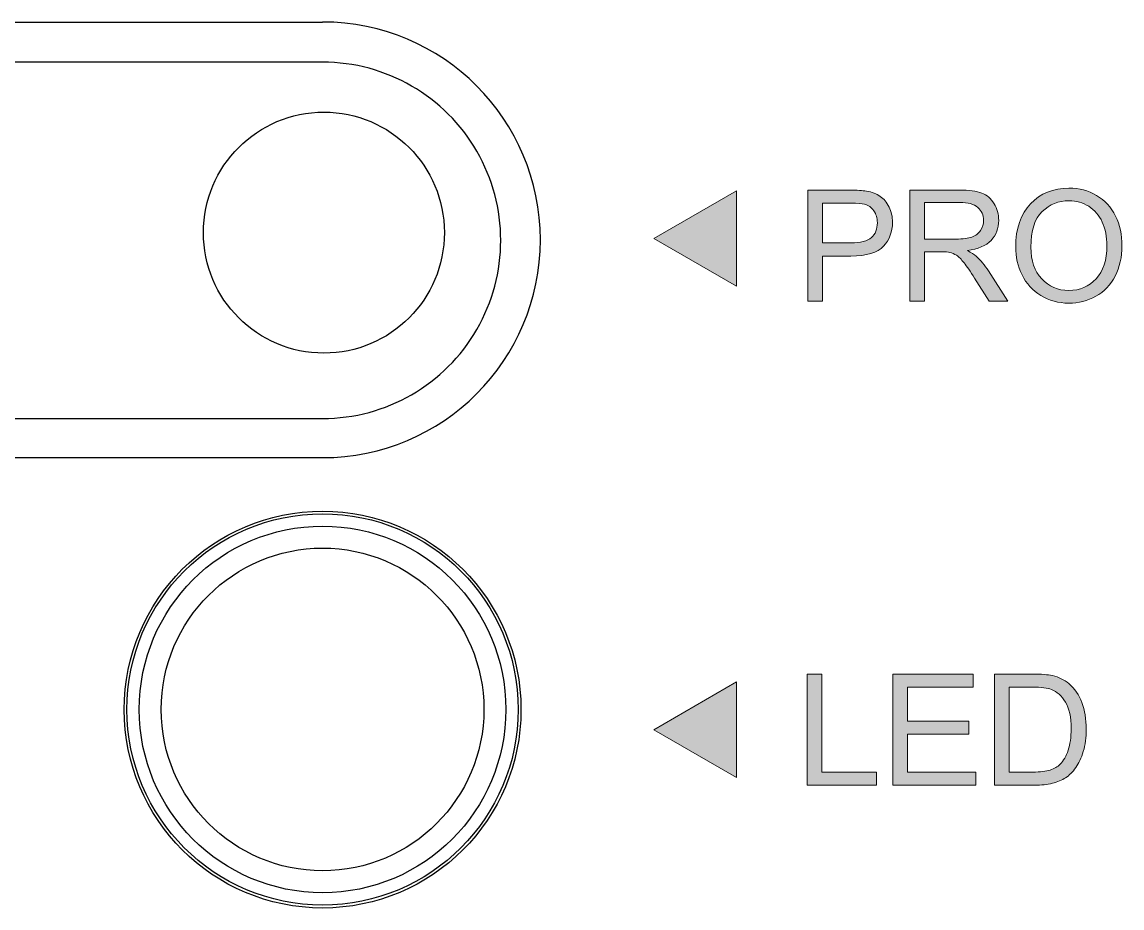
# Model space of a CAD drawing. Header units: millimetres. Extents: x -559267 to 14075, y 0 to 209897.
# Drawn here: x 901.8 to 907.36, y 143.15 to 147.62 of the extents above; entities that cross this region are included whole.
import ezdxf
from ezdxf.enums import TextEntityAlignment as Align

# ---------------------------------------------------------------- set-up
doc = ezdxf.new("R2010")
doc.units = ezdxf.units.MM
doc.layers.add('Enclosure', color=7, linetype='Continuous')
doc.layers.add('Serigraph', color=7, linetype='Continuous')
doc.layers.add('Таблицы', color=7, linetype='Continuous', lineweight=13)
doc.styles.get("Standard").update_dxf_attribs({"font": 'arial.ttf'})
doc.styles.add('Unecom', font='GOST2304A_0.ttf', dxfattribs={"height": 2.5})

# ---------------------------------------------------------------- blocks, each defined once
blk = doc.blocks.new('Dali Draiver1')
at = {"layer": 'Serigraph'}
h = blk.add_hatch(color=256, dxfattribs=at)
h.dxf.hatch_style = 2
edge = h.paths.add_edge_path()
edge.add_spline(control_points=[(-27.969, 36.413), (-27.969, 36.665), (-27.901, 36.862), (-27.766, 37.004), (-27.631, 37.146), (-27.457, 37.217), (-27.243, 37.217), (-27.103, 37.217), (-26.977, 37.184), (-26.865, 37.117), (-26.753, 37.05), (-26.667, 36.957), (-26.608, 36.837), (-26.549, 36.718), (-26.52, 36.582), (-26.52, 36.431), (-26.52, 36.277), (-26.551, 36.14), (-26.613, 36.018), (-26.675, 35.897), (-26.763, 35.805), (-26.876, 35.743), (-26.99, 35.681), (-27.113, 35.649), (-27.244, 35.649), (-27.387, 35.649), (-27.514, 35.684), (-27.627, 35.753), (-27.739, 35.822), (-27.824, 35.916), (-27.882, 36.035), (-27.94, 36.154), (-27.969, 36.28), (-27.969, 36.413)], knot_values=[0, 0, 0, 0, 1, 1, 1, 2, 2, 2, 3, 3, 3, 4, 4, 4, 5, 5, 5, 6, 6, 6, 7, 7, 7, 8, 8, 8, 9, 9, 9, 10, 10, 10, 11, 11, 11, 11], degree=3, periodic=0)
edge = h.paths.add_edge_path()
edge.add_spline(control_points=[(-27.762, 36.41), (-27.762, 36.228), (-27.713, 36.084), (-27.615, 35.979), (-27.517, 35.874), (-27.393, 35.821), (-27.245, 35.821), (-27.094, 35.821), (-26.97, 35.874), (-26.873, 35.98), (-26.775, 36.086), (-26.726, 36.237), (-26.726, 36.432), (-26.726, 36.555), (-26.747, 36.663), (-26.789, 36.755), (-26.831, 36.847), (-26.892, 36.918), (-26.972, 36.969), (-27.052, 37.019), (-27.142, 37.045), (-27.242, 37.045), (-27.384, 37.045), (-27.506, 36.996), (-27.609, 36.898), (-27.711, 36.801), (-27.762, 36.638), (-27.762, 36.41)], knot_values=[0, 0, 0, 0, 1, 1, 1, 2, 2, 2, 3, 3, 3, 4, 4, 4, 5, 5, 5, 6, 6, 6, 7, 7, 7, 8, 8, 8, 9, 9, 9, 9], degree=3, periodic=0)
for points in [[(-31.775, 35.879), (-32.904, 36.531), (-31.775, 37.182)], [(-31.775, 29.18), (-32.904, 29.831), (-31.775, 30.483)]]:
    blk.add_hatch(color=256, dxfattribs=at).paths.add_polyline_path(points)
h = blk.add_hatch(color=256, dxfattribs=at)
h.dxf.hatch_style = 2
edge = h.paths.add_edge_path()
edge.add_spline(control_points=[(-30.806, 35.675), (-30.806, 35.675), (-30.806, 37.19), (-30.806, 37.19), (-30.806, 37.19), (-30.234, 37.19), (-30.234, 37.19), (-30.134, 37.19), (-30.057, 37.186), (-30.004, 37.176), (-29.929, 37.164), (-29.867, 37.14), (-29.817, 37.105), (-29.766, 37.07), (-29.726, 37.022), (-29.695, 36.959), (-29.665, 36.896), (-29.649, 36.827), (-29.649, 36.752), (-29.649, 36.623), (-29.69, 36.514), (-29.772, 36.425), (-29.854, 36.336), (-30.002, 36.291), (-30.217, 36.291), (-30.217, 36.291), (-30.605, 36.291), (-30.605, 36.291), (-30.605, 36.291), (-30.605, 35.675), (-30.605, 35.675), (-30.605, 35.675), (-30.806, 35.675), (-30.806, 35.675)], knot_values=[0, 0, 0, 0, 1, 1, 1, 2, 2, 2, 3, 3, 3, 4, 4, 4, 5, 5, 5, 6, 6, 6, 7, 7, 7, 8, 8, 8, 9, 9, 9, 10, 10, 10, 11, 11, 11, 11], degree=3, periodic=0)
edge = h.paths.add_edge_path()
edge.add_spline(control_points=[(-30.605, 36.47), (-30.605, 36.47), (-30.214, 36.47), (-30.214, 36.47), (-30.084, 36.47), (-29.992, 36.494), (-29.938, 36.542), (-29.883, 36.591), (-29.856, 36.658), (-29.856, 36.746), (-29.856, 36.809), (-29.872, 36.864), (-29.904, 36.909), (-29.936, 36.954), (-29.978, 36.984), (-30.031, 36.998), (-30.064, 37.007), (-30.127, 37.012), (-30.218, 37.012), (-30.218, 37.012), (-30.605, 37.012), (-30.605, 37.012), (-30.605, 37.012), (-30.605, 36.47), (-30.605, 36.47)], knot_values=[0, 0, 0, 0, 1, 1, 1, 2, 2, 2, 3, 3, 3, 4, 4, 4, 5, 5, 5, 6, 6, 6, 7, 7, 7, 8, 8, 8, 8], degree=3, periodic=0)
h = blk.add_hatch(color=256, dxfattribs=at)
h.dxf.hatch_style = 2
edge = h.paths.add_edge_path()
edge.add_spline(control_points=[(-29.412, 35.675), (-29.412, 35.675), (-29.412, 37.19), (-29.412, 37.19), (-29.412, 37.19), (-28.74, 37.19), (-28.74, 37.19), (-28.605, 37.19), (-28.503, 37.177), (-28.432, 37.15), (-28.362, 37.122), (-28.306, 37.074), (-28.264, 37.005), (-28.222, 36.937), (-28.201, 36.86), (-28.201, 36.777), (-28.201, 36.67), (-28.236, 36.579), (-28.305, 36.505), (-28.375, 36.431), (-28.482, 36.385), (-28.628, 36.365), (-28.575, 36.339), (-28.534, 36.314), (-28.507, 36.289), (-28.448, 36.235), (-28.393, 36.168), (-28.34, 36.088), (-28.34, 36.088), (-28.077, 35.675), (-28.077, 35.675), (-28.077, 35.675), (-28.329, 35.675), (-28.329, 35.675), (-28.329, 35.675), (-28.529, 35.99), (-28.529, 35.99), (-28.588, 36.081), (-28.636, 36.151), (-28.674, 36.199), (-28.712, 36.247), (-28.746, 36.281), (-28.776, 36.301), (-28.806, 36.32), (-28.836, 36.333), (-28.867, 36.341), (-28.89, 36.346), (-28.927, 36.348), (-28.979, 36.348), (-28.979, 36.348), (-29.212, 36.348), (-29.212, 36.348), (-29.212, 36.348), (-29.212, 35.675), (-29.212, 35.675), (-29.212, 35.675), (-29.412, 35.675), (-29.412, 35.675)], knot_values=[0, 0, 0, 0, 1, 1, 1, 2, 2, 2, 3, 3, 3, 4, 4, 4, 5, 5, 5, 6, 6, 6, 7, 7, 7, 8, 8, 8, 9, 9, 9, 10, 10, 10, 11, 11, 11, 12, 12, 12, 13, 13, 13, 14, 14, 14, 15, 15, 15, 16, 16, 16, 17, 17, 17, 18, 18, 18, 19, 19, 19, 19], degree=3, periodic=0)
edge = h.paths.add_edge_path()
edge.add_spline(control_points=[(-29.212, 36.522), (-29.212, 36.522), (-28.781, 36.522), (-28.781, 36.522), (-28.689, 36.522), (-28.617, 36.531), (-28.566, 36.55), (-28.514, 36.569), (-28.475, 36.599), (-28.448, 36.641), (-28.421, 36.683), (-28.408, 36.728), (-28.408, 36.777), (-28.408, 36.849), (-28.434, 36.908), (-28.486, 36.954), (-28.538, 37), (-28.62, 37.023), (-28.732, 37.023), (-28.732, 37.023), (-29.212, 37.023), (-29.212, 37.023), (-29.212, 37.023), (-29.212, 36.522), (-29.212, 36.522)], knot_values=[0, 0, 0, 0, 1, 1, 1, 2, 2, 2, 3, 3, 3, 4, 4, 4, 5, 5, 5, 6, 6, 6, 7, 7, 7, 8, 8, 8, 8], degree=3, periodic=0)
h = blk.add_hatch(color=256, dxfattribs=at)
h.dxf.hatch_style = 2
h.paths.add_polyline_path([(-30.814, 29.075), (-30.814, 30.59), (-30.614, 30.59), (-30.614, 29.254), (-29.868, 29.254), (-29.868, 29.075)])
h = blk.add_hatch(color=256, dxfattribs=at)
h.dxf.hatch_style = 2
h.paths.add_polyline_path([(-29.646, 29.075), (-29.646, 30.59), (-28.55, 30.59), (-28.55, 30.412), (-29.445, 30.412), (-29.445, 29.947), (-28.607, 29.947), (-28.607, 29.77), (-29.445, 29.77), (-29.445, 29.254), (-28.515, 29.254), (-28.515, 29.075)])
h = blk.add_hatch(color=256, dxfattribs=at)
h.dxf.hatch_style = 2
edge = h.paths.add_edge_path()
edge.add_spline(control_points=[(-28.259, 29.075), (-28.259, 29.075), (-28.259, 30.59), (-28.259, 30.59), (-28.259, 30.59), (-27.737, 30.59), (-27.737, 30.59), (-27.62, 30.59), (-27.53, 30.583), (-27.468, 30.569), (-27.381, 30.549), (-27.307, 30.512), (-27.245, 30.46), (-27.166, 30.393), (-27.106, 30.306), (-27.066, 30.201), (-27.027, 30.096), (-27.007, 29.976), (-27.007, 29.841), (-27.007, 29.726), (-27.02, 29.624), (-27.047, 29.535), (-27.074, 29.446), (-27.108, 29.373), (-27.15, 29.314), (-27.192, 29.256), (-27.238, 29.21), (-27.288, 29.177), (-27.338, 29.144), (-27.399, 29.118), (-27.469, 29.101), (-27.54, 29.084), (-27.621, 29.075), (-27.713, 29.075), (-27.713, 29.075), (-28.259, 29.075), (-28.259, 29.075)], knot_values=[0, 0, 0, 0, 1, 1, 1, 2, 2, 2, 3, 3, 3, 4, 4, 4, 5, 5, 5, 6, 6, 6, 7, 7, 7, 8, 8, 8, 9, 9, 9, 10, 10, 10, 11, 11, 11, 12, 12, 12, 12], degree=3, periodic=0)
edge = h.paths.add_edge_path()
edge.add_spline(control_points=[(-28.059, 29.254), (-28.059, 29.254), (-27.735, 29.254), (-27.735, 29.254), (-27.635, 29.254), (-27.557, 29.263), (-27.5, 29.282), (-27.443, 29.3), (-27.398, 29.327), (-27.364, 29.36), (-27.317, 29.408), (-27.28, 29.472), (-27.253, 29.552), (-27.227, 29.632), (-27.213, 29.73), (-27.213, 29.844), (-27.213, 30.003), (-27.239, 30.124), (-27.291, 30.209), (-27.343, 30.295), (-27.407, 30.352), (-27.481, 30.38), (-27.535, 30.401), (-27.621, 30.412), (-27.741, 30.412), (-27.741, 30.412), (-28.059, 30.412), (-28.059, 30.412), (-28.059, 30.412), (-28.059, 29.254), (-28.059, 29.254)], knot_values=[0, 0, 0, 0, 1, 1, 1, 2, 2, 2, 3, 3, 3, 4, 4, 4, 5, 5, 5, 6, 6, 6, 7, 7, 7, 8, 8, 8, 9, 9, 9, 10, 10, 10, 10], degree=3, periodic=0)
at = {"layer": 'Enclosure', "color": 7, "linetype": 'Continuous'}
for p, q in [((-46.046, 39.482), (-37.422, 39.482)), ((-37.422, 38.935), (-46.045, 38.935)), ((-46.039, 34.075), (-37.422, 34.075)), ((-37.422, 33.541), (-46.038, 33.541))]:
    blk.add_line(p, q, dxfattribs=at)
for centre, radius in [((-37.404, 36.61), 1.643), ((-37.422, 30.106), 2.706), ((-37.422, 30.108), 2.668), ((-37.422, 30.108), 2.5), ((-37.422, 30.108), 2.2)]:
    blk.add_circle(centre, radius, dxfattribs=at)
for centre, radius, start, end in [((-37.422, 36.512), 2.97, 270.0068, 89.9932), ((-37.422, 36.505), 2.43, 269.9945, 90.0055)]:
    blk.add_arc(centre, radius, start, end, dxfattribs=at)
at = {"layer": 'Serigraph', "lineweight": 0}
for p, q in [((-32.904, 36.531), (-31.775, 37.182)), ((-31.775, 37.182), (-31.775, 35.879)), ((-31.775, 35.879), (-32.904, 36.531)), ((-32.904, 29.831), (-31.775, 30.483)), ((-31.775, 30.483), (-31.775, 29.18)), ((-30.814, 29.075), (-30.814, 30.59)), ((-30.814, 30.59), (-30.614, 30.59)), ((-30.614, 30.59), (-30.614, 29.254)), ((-29.646, 29.075), (-29.646, 30.59)), ((-29.646, 30.59), (-28.55, 30.59)), ((-28.55, 30.59), (-28.55, 30.412)), ((-28.55, 30.412), (-29.445, 30.412)), ((-29.445, 30.412), (-29.445, 29.947)), ((-29.445, 29.947), (-28.607, 29.947)), ((-28.607, 29.947), (-28.607, 29.77)), ((-31.775, 29.18), (-32.904, 29.831)), ((-28.607, 29.77), (-29.445, 29.77)), ((-29.445, 29.77), (-29.445, 29.254)), ((-30.614, 29.254), (-29.868, 29.254)), ((-29.868, 29.254), (-29.868, 29.075)), ((-29.445, 29.254), (-28.515, 29.254)), ((-28.515, 29.254), (-28.515, 29.075)), ((-29.868, 29.075), (-30.814, 29.075)), ((-28.515, 29.075), (-29.646, 29.075))]:
    blk.add_line(p, q, dxfattribs=at)
for points, knots in [([(-27.969, 36.413), (-27.969, 36.665), (-27.901, 36.862), (-27.766, 37.004), (-27.631, 37.146), (-27.457, 37.217), (-27.243, 37.217), (-27.103, 37.217), (-26.977, 37.184), (-26.865, 37.117)], [0, 0, 0, 0, 1, 1, 1, 2, 2, 2, 3, 3, 3, 3]), ([(-29.938, 36.542), (-29.883, 36.591), (-29.856, 36.658), (-29.856, 36.746), (-29.856, 36.809), (-29.872, 36.864), (-29.904, 36.909)], [2, 2, 2, 2, 3, 3, 3, 4, 4, 4, 4]), ([(-29.695, 36.959), (-29.665, 36.896), (-29.649, 36.827), (-29.649, 36.752), (-29.649, 36.623), (-29.69, 36.514), (-29.772, 36.425)], [5, 5, 5, 5, 6, 6, 6, 7, 7, 7, 7]), ([(-28.448, 36.641), (-28.421, 36.683), (-28.408, 36.728), (-28.408, 36.777), (-28.408, 36.849), (-28.434, 36.908), (-28.486, 36.954)], [3, 3, 3, 3, 4, 4, 4, 5, 5, 5, 5]), ([(-28.264, 37.005), (-28.222, 36.937), (-28.201, 36.86), (-28.201, 36.777), (-28.201, 36.67), (-28.236, 36.579), (-28.305, 36.505)], [4, 4, 4, 4, 5, 5, 5, 6, 6, 6, 6]), ([(-26.972, 36.969), (-27.052, 37.019), (-27.142, 37.045), (-27.242, 37.045), (-27.384, 37.045), (-27.506, 36.996), (-27.609, 36.898), (-27.711, 36.801), (-27.762, 36.638), (-27.762, 36.41)], [6, 6, 6, 6, 7, 7, 7, 8, 8, 8, 9, 9, 9, 9]), ([(-27.615, 35.979), (-27.517, 35.874), (-27.393, 35.821), (-27.245, 35.821), (-27.094, 35.821), (-26.97, 35.874), (-26.873, 35.98), (-26.775, 36.086), (-26.726, 36.237), (-26.726, 36.432), (-26.726, 36.555), (-26.747, 36.663), (-26.789, 36.755)], [1, 1, 1, 1, 2, 2, 2, 3, 3, 3, 4, 4, 4, 5, 5, 5, 5]), ([(-26.608, 36.837), (-26.549, 36.718), (-26.52, 36.582), (-26.52, 36.431), (-26.52, 36.277), (-26.551, 36.14), (-26.613, 36.018)], [4, 4, 4, 4, 5, 5, 5, 6, 6, 6, 6]), ([(-28.781, 36.522), (-28.689, 36.522), (-28.617, 36.531), (-28.566, 36.55), (-28.514, 36.569), (-28.475, 36.599), (-28.448, 36.641)], [1, 1, 1, 1, 2, 2, 2, 3, 3, 3, 3]), ([(-26.613, 36.018), (-26.675, 35.897), (-26.763, 35.805), (-26.876, 35.743), (-26.99, 35.681), (-27.113, 35.649), (-27.244, 35.649), (-27.387, 35.649), (-27.514, 35.684), (-27.627, 35.753), (-27.739, 35.822), (-27.824, 35.916), (-27.882, 36.035)], [6, 6, 6, 6, 7, 7, 7, 8, 8, 8, 9, 9, 9, 10, 10, 10, 10]), ([(-27.245, 30.46), (-27.166, 30.393), (-27.106, 30.306), (-27.066, 30.201), (-27.027, 30.096), (-27.007, 29.976), (-27.007, 29.841), (-27.007, 29.726), (-27.02, 29.624), (-27.047, 29.535)], [4, 4, 4, 4, 5, 5, 5, 6, 6, 6, 7, 7, 7, 7]), ([(-27.253, 29.552), (-27.227, 29.632), (-27.213, 29.73), (-27.213, 29.844), (-27.213, 30.003), (-27.239, 30.124), (-27.291, 30.209)], [4, 4, 4, 4, 5, 5, 5, 6, 6, 6, 6]), ([(-27.5, 29.282), (-27.443, 29.3), (-27.398, 29.327), (-27.364, 29.36), (-27.317, 29.408), (-27.28, 29.472), (-27.253, 29.552)], [2, 2, 2, 2, 3, 3, 3, 4, 4, 4, 4])]:
    blk.add_open_spline(points, degree=3, knots=knots, dxfattribs=at)
for points in [[(-30.806, 35.675), (-30.806, 35.675), (-30.806, 37.19), (-30.806, 37.19)], [(-30.806, 37.19), (-30.806, 37.19), (-30.234, 37.19), (-30.234, 37.19)], [(-30.234, 37.19), (-30.134, 37.19), (-30.057, 37.186), (-30.004, 37.176)], [(-30.004, 37.176), (-29.929, 37.164), (-29.867, 37.14), (-29.817, 37.105)], [(-29.817, 37.105), (-29.766, 37.07), (-29.726, 37.022), (-29.695, 36.959)], [(-29.412, 35.675), (-29.412, 35.675), (-29.412, 37.19), (-29.412, 37.19)], [(-29.412, 37.19), (-29.412, 37.19), (-28.74, 37.19), (-28.74, 37.19)], [(-28.74, 37.19), (-28.605, 37.19), (-28.503, 37.177), (-28.432, 37.15)], [(-28.432, 37.15), (-28.362, 37.122), (-28.306, 37.074), (-28.264, 37.005)], [(-26.865, 37.117), (-26.753, 37.05), (-26.667, 36.957), (-26.608, 36.837)], [(-30.218, 37.012), (-30.218, 37.012), (-30.605, 37.012), (-30.605, 37.012)], [(-30.605, 37.012), (-30.605, 37.012), (-30.605, 36.47), (-30.605, 36.47)], [(-30.031, 36.998), (-30.064, 37.007), (-30.127, 37.012), (-30.218, 37.012)], [(-29.904, 36.909), (-29.936, 36.954), (-29.978, 36.984), (-30.031, 36.998)], [(-28.732, 37.023), (-28.732, 37.023), (-29.212, 37.023), (-29.212, 37.023)], [(-29.212, 37.023), (-29.212, 37.023), (-29.212, 36.522), (-29.212, 36.522)], [(-28.486, 36.954), (-28.538, 37), (-28.62, 37.023), (-28.732, 37.023)], [(-26.789, 36.755), (-26.831, 36.847), (-26.892, 36.918), (-26.972, 36.969)], [(-30.605, 36.47), (-30.605, 36.47), (-30.214, 36.47), (-30.214, 36.47)], [(-30.214, 36.47), (-30.084, 36.47), (-29.992, 36.494), (-29.938, 36.542)], [(-29.212, 36.522), (-29.212, 36.522), (-28.781, 36.522), (-28.781, 36.522)], [(-28.305, 36.505), (-28.375, 36.431), (-28.482, 36.385), (-28.628, 36.365)], [(-29.772, 36.425), (-29.854, 36.336), (-30.002, 36.291), (-30.217, 36.291)], [(-28.979, 36.348), (-28.979, 36.348), (-29.212, 36.348), (-29.212, 36.348)], [(-29.212, 36.348), (-29.212, 36.348), (-29.212, 35.675), (-29.212, 35.675)], [(-28.867, 36.341), (-28.89, 36.346), (-28.927, 36.348), (-28.979, 36.348)], [(-28.776, 36.301), (-28.806, 36.32), (-28.836, 36.333), (-28.867, 36.341)], [(-28.628, 36.365), (-28.575, 36.339), (-28.534, 36.314), (-28.507, 36.289)], [(-27.882, 36.035), (-27.94, 36.154), (-27.969, 36.28), (-27.969, 36.413)], [(-27.762, 36.41), (-27.762, 36.228), (-27.713, 36.084), (-27.615, 35.979)], [(-30.217, 36.291), (-30.217, 36.291), (-30.605, 36.291), (-30.605, 36.291)], [(-30.605, 36.291), (-30.605, 36.291), (-30.605, 35.675), (-30.605, 35.675)], [(-28.674, 36.199), (-28.712, 36.247), (-28.746, 36.281), (-28.776, 36.301)], [(-28.529, 35.99), (-28.588, 36.081), (-28.636, 36.151), (-28.674, 36.199)], [(-28.507, 36.289), (-28.448, 36.235), (-28.393, 36.168), (-28.34, 36.088)], [(-28.34, 36.088), (-28.34, 36.088), (-28.077, 35.675), (-28.077, 35.675)], [(-28.329, 35.675), (-28.329, 35.675), (-28.529, 35.99), (-28.529, 35.99)], [(-30.605, 35.675), (-30.605, 35.675), (-30.806, 35.675), (-30.806, 35.675)], [(-29.212, 35.675), (-29.212, 35.675), (-29.412, 35.675), (-29.412, 35.675)], [(-28.077, 35.675), (-28.077, 35.675), (-28.329, 35.675), (-28.329, 35.675)], [(-28.259, 29.075), (-28.259, 29.075), (-28.259, 30.59), (-28.259, 30.59)], [(-28.259, 30.59), (-28.259, 30.59), (-27.737, 30.59), (-27.737, 30.59)], [(-27.737, 30.59), (-27.62, 30.59), (-27.53, 30.583), (-27.468, 30.569)], [(-27.468, 30.569), (-27.381, 30.549), (-27.307, 30.512), (-27.245, 30.46)], [(-27.741, 30.412), (-27.741, 30.412), (-28.059, 30.412), (-28.059, 30.412)], [(-28.059, 30.412), (-28.059, 30.412), (-28.059, 29.254), (-28.059, 29.254)], [(-27.481, 30.38), (-27.535, 30.401), (-27.621, 30.412), (-27.741, 30.412)], [(-27.291, 30.209), (-27.343, 30.295), (-27.407, 30.352), (-27.481, 30.38)], [(-27.047, 29.535), (-27.074, 29.446), (-27.108, 29.373), (-27.15, 29.314)], [(-28.059, 29.254), (-28.059, 29.254), (-27.735, 29.254), (-27.735, 29.254)], [(-27.735, 29.254), (-27.635, 29.254), (-27.557, 29.263), (-27.5, 29.282)], [(-27.15, 29.314), (-27.192, 29.256), (-27.238, 29.21), (-27.288, 29.177)], [(-27.288, 29.177), (-27.338, 29.144), (-27.399, 29.118), (-27.469, 29.101)], [(-27.713, 29.075), (-27.713, 29.075), (-28.259, 29.075), (-28.259, 29.075)], [(-27.469, 29.101), (-27.54, 29.084), (-27.621, 29.075), (-27.713, 29.075)]]:
    blk.add_open_spline(points, degree=3, dxfattribs=at)
at = {"style": 'Unecom'}
blk.add_attdef('№ДЕКОДЕРА', text='', height=2.5, dxfattribs=at).set_placement((0.931, 32.77), align=Align.MIDDLE_CENTER)
at = {"color": 3}
blk.add_attdef('PHYSICAL.ADD.', text='', height=2.5, dxfattribs=at).set_placement((2.558, 14.474), align=Align.CENTER)
at = {"color": 3, "flags": 2}
blk.add_attdef('REFERENCE', text='', height=2.5, dxfattribs=at).set_placement((-41.054, 3.944), align=Align.CENTER)
blk = doc.blocks.new('$RECOVER_230809152414-111111')
at = {"layer": 'Таблицы', "color": 1, "xscale": 1.482165903010609, "yscale": 1.482165903010609, "zscale": 1.482165903010609}
blk.add_blockref('Dali Draiver1', (219.876, 295.294), dxfattribs=at)

msp = doc.modelspace()

# ---------------------------------------------------------------- block references
at = {"xscale": 0.25, "yscale": 0.25, "zscale": 0.25}
msp.add_blockref('$RECOVER_230809152414-111111', (862.2166, 59.1706), dxfattribs=at)

doc.saveas('drawing.dxf')
